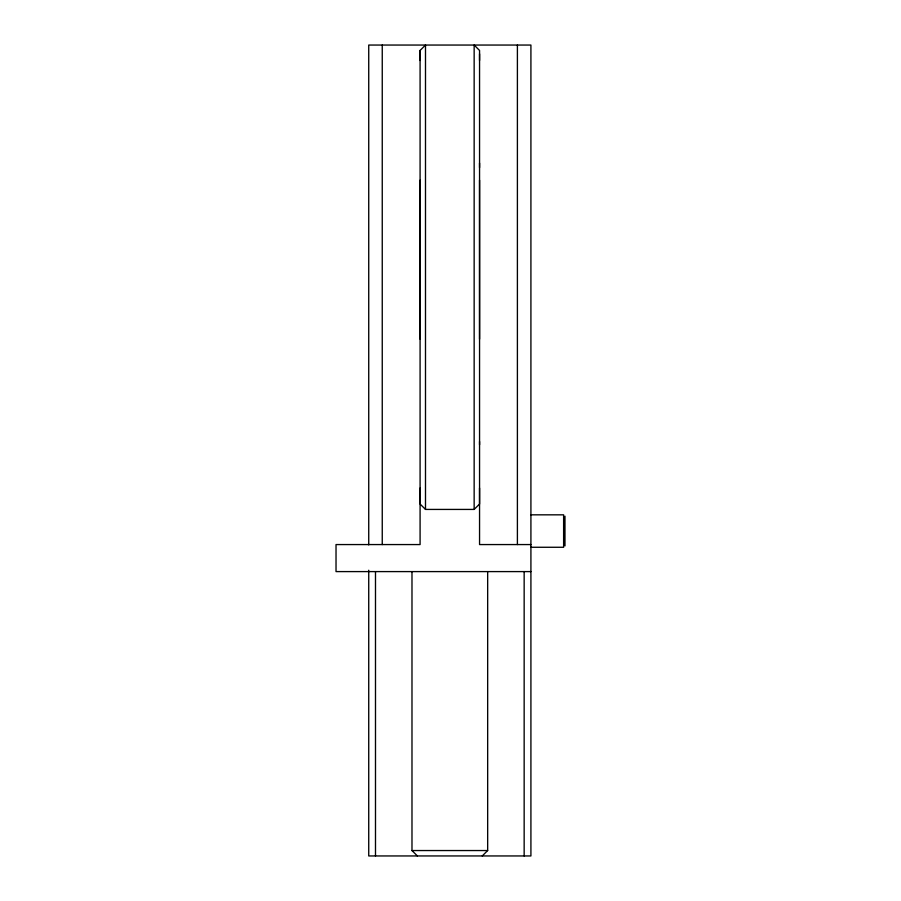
<?xml version="1.0" encoding="UTF-8"?>
<svg xmlns="http://www.w3.org/2000/svg" width="901" height="901" viewBox="0 0 901 901"><rect width="100%" height="100%" fill="white"/><g stroke="black" fill="none" stroke-linecap="round" stroke-linejoin="round"><path stroke-width="1.35" d="M420.091 488.049L420.091 504.019L425.497 509.425L474.151 509.425L479.557 504.019L479.557 488.049M420.091 339.136L420.091 180.2M479.557 444.779L479.557 441.501M479.557 339.136L479.557 180.2M479.557 167.62L479.557 163.104M420.091 60.491L420.091 50.456L425.497 45.05L425.497 509.425M479.557 53.869L479.557 60.491M482.26 855.95L487.666 850.544L487.666 571.594M530.914 514.831L563.621 514.831L563.621 547.267L530.914 547.267M530.914 544.564L479.557 544.564L479.557 50.456L474.151 45.05L474.151 509.425M530.914 571.594L336.028 571.594L336.028 544.564L420.091 544.564L420.091 50.456M411.982 571.594L411.982 850.544L487.666 850.544M411.982 850.544L417.388 855.95M564.972 516.183L564.972 545.916M524.157 571.594L524.157 855.95M517.399 45.05L517.399 544.564M382.249 45.05L382.249 544.564M375.492 571.594L375.492 855.95M368.734 544.914L368.734 45.05L530.914 45.05L530.914 855.95L368.734 855.95L368.734 570.243"/></g></svg>
